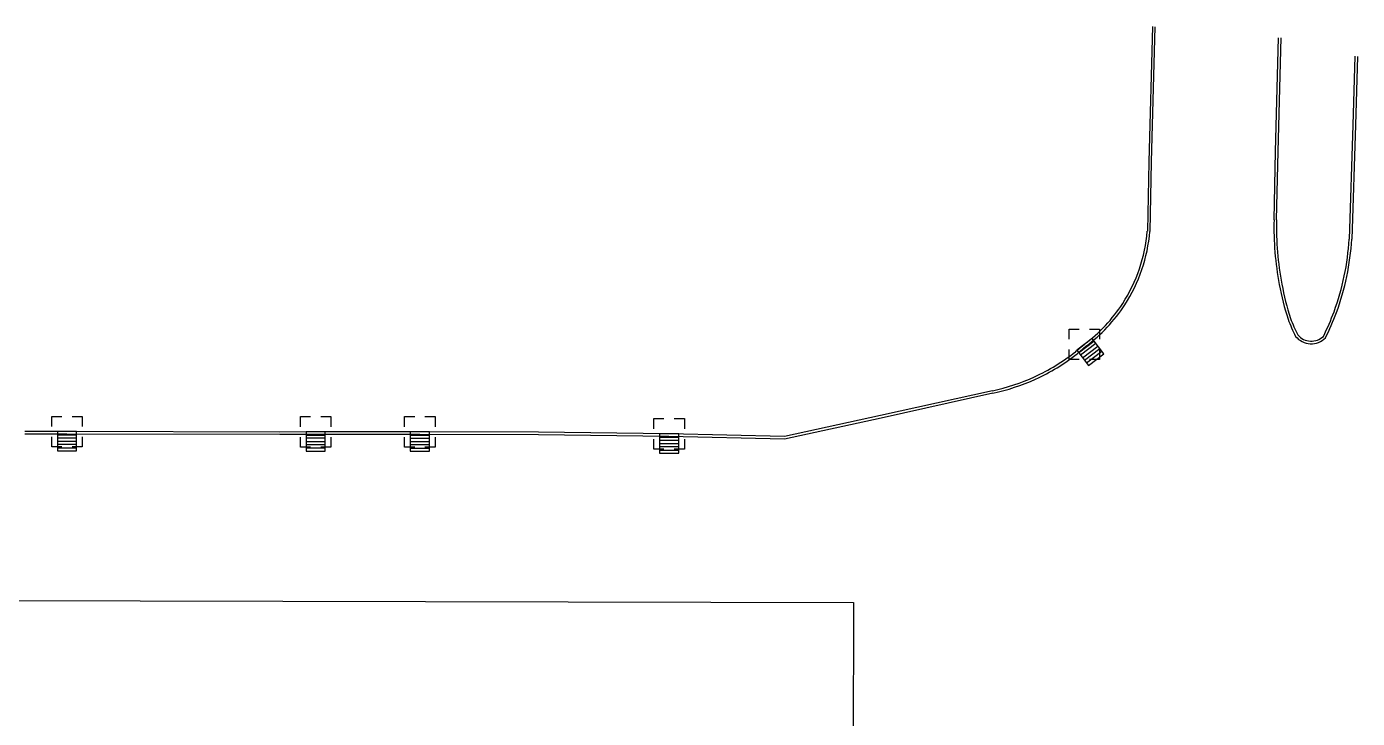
# Model space of a CAD drawing. Header units: feet. Extents: x 19943 to 22668, y 19646 to 21490.
# Drawn here: x 21160.5 to 21421.4, y 21305.9 to 21441.5 of the extents above; entities that cross this region are included whole.
import ezdxf

# ---------------------------------------------------------------- set-up
doc = ezdxf.new("R2010")
doc.units = ezdxf.units.FT
doc.header["$MEASUREMENT"] = 0
for name, color, linetype in [('V-PROP-LINE', 253, 'Continuous'), ('V-ROAD-CURB-BACK', 253, 'Continuous'), ('V-ROAD-CURB-FACE', 253, 'Continuous'), ('V-STRM', 253, 'Continuous'), ('V-STRM-INLT-CURB-BACK', 253, 'Continuous')]:
    doc.layers.add(name, color=color, linetype=linetype)

# ---------------------------------------------------------------- blocks, each defined once
blk = doc.blocks.new('ex inlet')
for p, q in [((-0.06, 0.06), (-0.02, 0.06)), ((-0.06, 0.02), (-0.06, 0.06)), ((0.02, 0.06), (0.06, 0.06)), ((0.06, 0.06), (0.06, 0.02)), ((-0.06, -0.06), (-0.06, -0.02)), ((0.06, -0.02), (0.06, -0.06)), ((-0.02, -0.06), (-0.06, -0.06)), ((0.06, -0.06), (0.02, -0.06))]:
    blk.add_line(p, q)
blk = doc.blocks.new('Existing Basemap')
at = {"layer": 'V-PROP-LINE'}
for p, q in [((20003.33, 21331.86), (21322.62, 21328.58)), ((21322.62, 21328.58), (21322.42, 21268.58))]:
    blk.add_line(p, q, dxfattribs=at)
at = {"layer": 'V-ROAD-CURB-BACK', "linetype": 'Continuous'}
for p, q in [((21381.2, 21441.45), (21380.49, 21414.96)), ((21405.84, 21416.96), (21406.43, 21439.24)), ((21420.89, 21435.64), (21420.53, 21422.16)), ((21420.53, 21422.16), (21419.78, 21399.82)), ((21405.55, 21403.59), (21405.84, 21416.96)), ((21380.49, 21414.96), (21380.21, 21401.35)), ((21367.86, 21379.19), (21366.12, 21377.72)), ((21349.82, 21370.11), (21327.89, 21365.22)), ((21327.89, 21365.22), (21309.04, 21361.13)), ((21168.39, 21362.08), (21160.12, 21362.1)), ((21210.1, 21361.99), (21168.39, 21362.08)), ((21217.15, 21362.03), (21210.1, 21361.99)), ((21237.57, 21362.02), (21217.15, 21362.03)), ((21260.81, 21361.96), (21237.57, 21362.02)), ((21286.43, 21361.63), (21260.81, 21361.96)), ((21309.04, 21361.13), (21286.43, 21361.63))]:
    blk.add_line(p, q, dxfattribs=at)
for centre, radius, start, end in [((21463.87, 21401.97), 58.34, 178.4099, 190.8472), ((21349.55, 21403.92), 30.76, 327.0888, 355.2223), ((21370.67, 21402.64), 49.19, 339.7175, 356.7124), ((21463.87, 21401.97), 58.34, 190.8472, 197.6645), ((21349.55, 21403.92), 30.76, 306.5162, 327.0888), ((21370.67, 21402.64), 49.19, 333.5755, 339.7175), ((21438.05, 21395.41), 31.79, 200.5209, 206.9091), ((21412.34, 21383.29), 3.48, 220.6965, 267.3113), ((21412.34, 21383.29), 3.48, 267.3113, 313.1115), ((21341.68, 21408.76), 39.5, 294.5556, 308.2178), ((21341.68, 21408.76), 39.5, 281.8928, 294.5556)]:
    blk.add_arc(centre, radius, start, end, dxfattribs=at)
at = {"layer": 'V-ROAD-CURB-FACE'}
for p, q in [((21381.7, 21441.44), (21380.99, 21414.95)), ((21405.34, 21416.97), (21405.93, 21439.25)), ((21421.39, 21435.62), (21421.03, 21422.14)), ((21421.03, 21422.14), (21420.28, 21399.8)), ((21405.05, 21403.6), (21405.34, 21416.97)), ((21380.99, 21414.95), (21380.71, 21401.33)), ((21368.17, 21378.8), (21366.44, 21377.34)), ((21349.93, 21369.62), (21328, 21364.73)), ((21328, 21364.73), (21309.09, 21360.63)), ((21168.39, 21361.58), (21160.12, 21361.6)), ((21210.1, 21361.49), (21168.39, 21361.58)), ((21217.15, 21361.53), (21210.1, 21361.49)), ((21237.57, 21361.52), (21217.15, 21361.53)), ((21260.81, 21361.46), (21237.57, 21361.52)), ((21286.42, 21361.13), (21260.81, 21361.46)), ((21309.09, 21360.63), (21286.42, 21361.13))]:
    blk.add_line(p, q, dxfattribs=at)
for centre, radius, start, end in [((21463.87, 21401.97), 58.84, 178.4113, 190.8472), ((21349.55, 21403.92), 31.26, 327.0888, 355.2513), ((21370.67, 21402.64), 49.69, 339.7175, 356.7193), ((21463.87, 21401.97), 58.84, 190.8472, 197.6766), ((21349.55, 21403.92), 31.26, 306.5452, 327.0888), ((21370.67, 21402.64), 49.69, 333.4747, 339.7175), ((21438.05, 21395.41), 32.29, 200.4987, 207.0131), ((21412.34, 21383.29), 3.98, 219.8016, 267.3113), ((21412.34, 21383.29), 3.98, 267.3113, 314.4486), ((21341.68, 21408.76), 40, 294.5556, 308.2298), ((21341.68, 21408.76), 40, 281.8969, 294.5556)]:
    blk.add_arc(centre, radius, start, end, dxfattribs=at)
at = {"layer": 'V-STRM-INLT-CURB-BACK'}
for p, q in [((21369.36, 21380.34), (21366.36, 21378.04)), ((21366.74, 21377.54), (21369.74, 21379.84)), ((21371.66, 21377.34), (21369.36, 21380.34)), ((21366.36, 21378.04), (21368.66, 21375.04)), ((21370.13, 21379.34), (21367.12, 21377.04)), ((21367.51, 21376.54), (21370.51, 21378.84)), ((21370.89, 21378.34), (21367.89, 21376.04)), ((21368.27, 21375.54), (21371.27, 21377.84)), ((21368.66, 21375.04), (21371.66, 21377.34)), ((21170.28, 21362.08), (21166.5, 21362.08)), ((21166.5, 21362.08), (21166.5, 21358.3)), ((21166.5, 21361.45), (21170.28, 21361.45)), ((21170.28, 21358.3), (21170.28, 21362.08)), ((21219.04, 21362.03), (21215.26, 21362.03)), ((21215.26, 21362.03), (21215.26, 21358.25)), ((21215.26, 21361.4), (21219.04, 21361.4)), ((21219.04, 21358.25), (21219.04, 21362.03)), ((21239.46, 21362.02), (21235.68, 21362.02)), ((21235.68, 21362.02), (21235.68, 21358.24)), ((21235.68, 21361.39), (21239.46, 21361.39)), ((21239.46, 21358.24), (21239.46, 21362.02)), ((21288.32, 21361.63), (21284.54, 21361.63)), ((21284.54, 21361.63), (21284.54, 21357.85)), ((21288.32, 21357.85), (21288.32, 21361.63)), ((21170.28, 21360.82), (21166.5, 21360.82)), ((21166.5, 21360.19), (21170.28, 21360.19)), ((21170.28, 21359.56), (21166.5, 21359.56)), ((21166.5, 21358.93), (21170.28, 21358.93)), ((21219.04, 21360.77), (21215.26, 21360.77)), ((21215.26, 21360.14), (21219.04, 21360.14)), ((21219.04, 21359.51), (21215.26, 21359.51)), ((21215.26, 21358.88), (21219.04, 21358.88)), ((21239.46, 21360.76), (21235.68, 21360.76)), ((21235.68, 21360.13), (21239.46, 21360.13)), ((21239.46, 21359.5), (21235.68, 21359.5)), ((21235.68, 21358.87), (21239.46, 21358.87)), ((21284.54, 21361), (21288.32, 21361)), ((21288.32, 21360.37), (21284.54, 21360.37)), ((21284.54, 21359.74), (21288.32, 21359.74)), ((21288.32, 21359.11), (21284.54, 21359.11)), ((21166.5, 21358.3), (21170.28, 21358.3)), ((21215.26, 21358.25), (21219.04, 21358.25)), ((21235.68, 21358.24), (21239.46, 21358.24)), ((21284.54, 21358.48), (21288.32, 21358.48)), ((21284.54, 21357.85), (21288.32, 21357.85))]:
    blk.add_line(p, q, dxfattribs=at)
at = {"layer": 'V-STRM', "xscale": 50, "yscale": 50, "zscale": 0.5}
for p in [(21367.86, 21379.19), (21168.39, 21362.08), (21217.15, 21362.03), (21237.57, 21362.02), (21286.43, 21361.63)]:
    blk.add_blockref('ex inlet', p, dxfattribs=at)

msp = doc.modelspace()

# ---------------------------------------------------------------- block references
msp.add_blockref('Existing Basemap', (0, 0))

doc.saveas('drawing.dxf')
